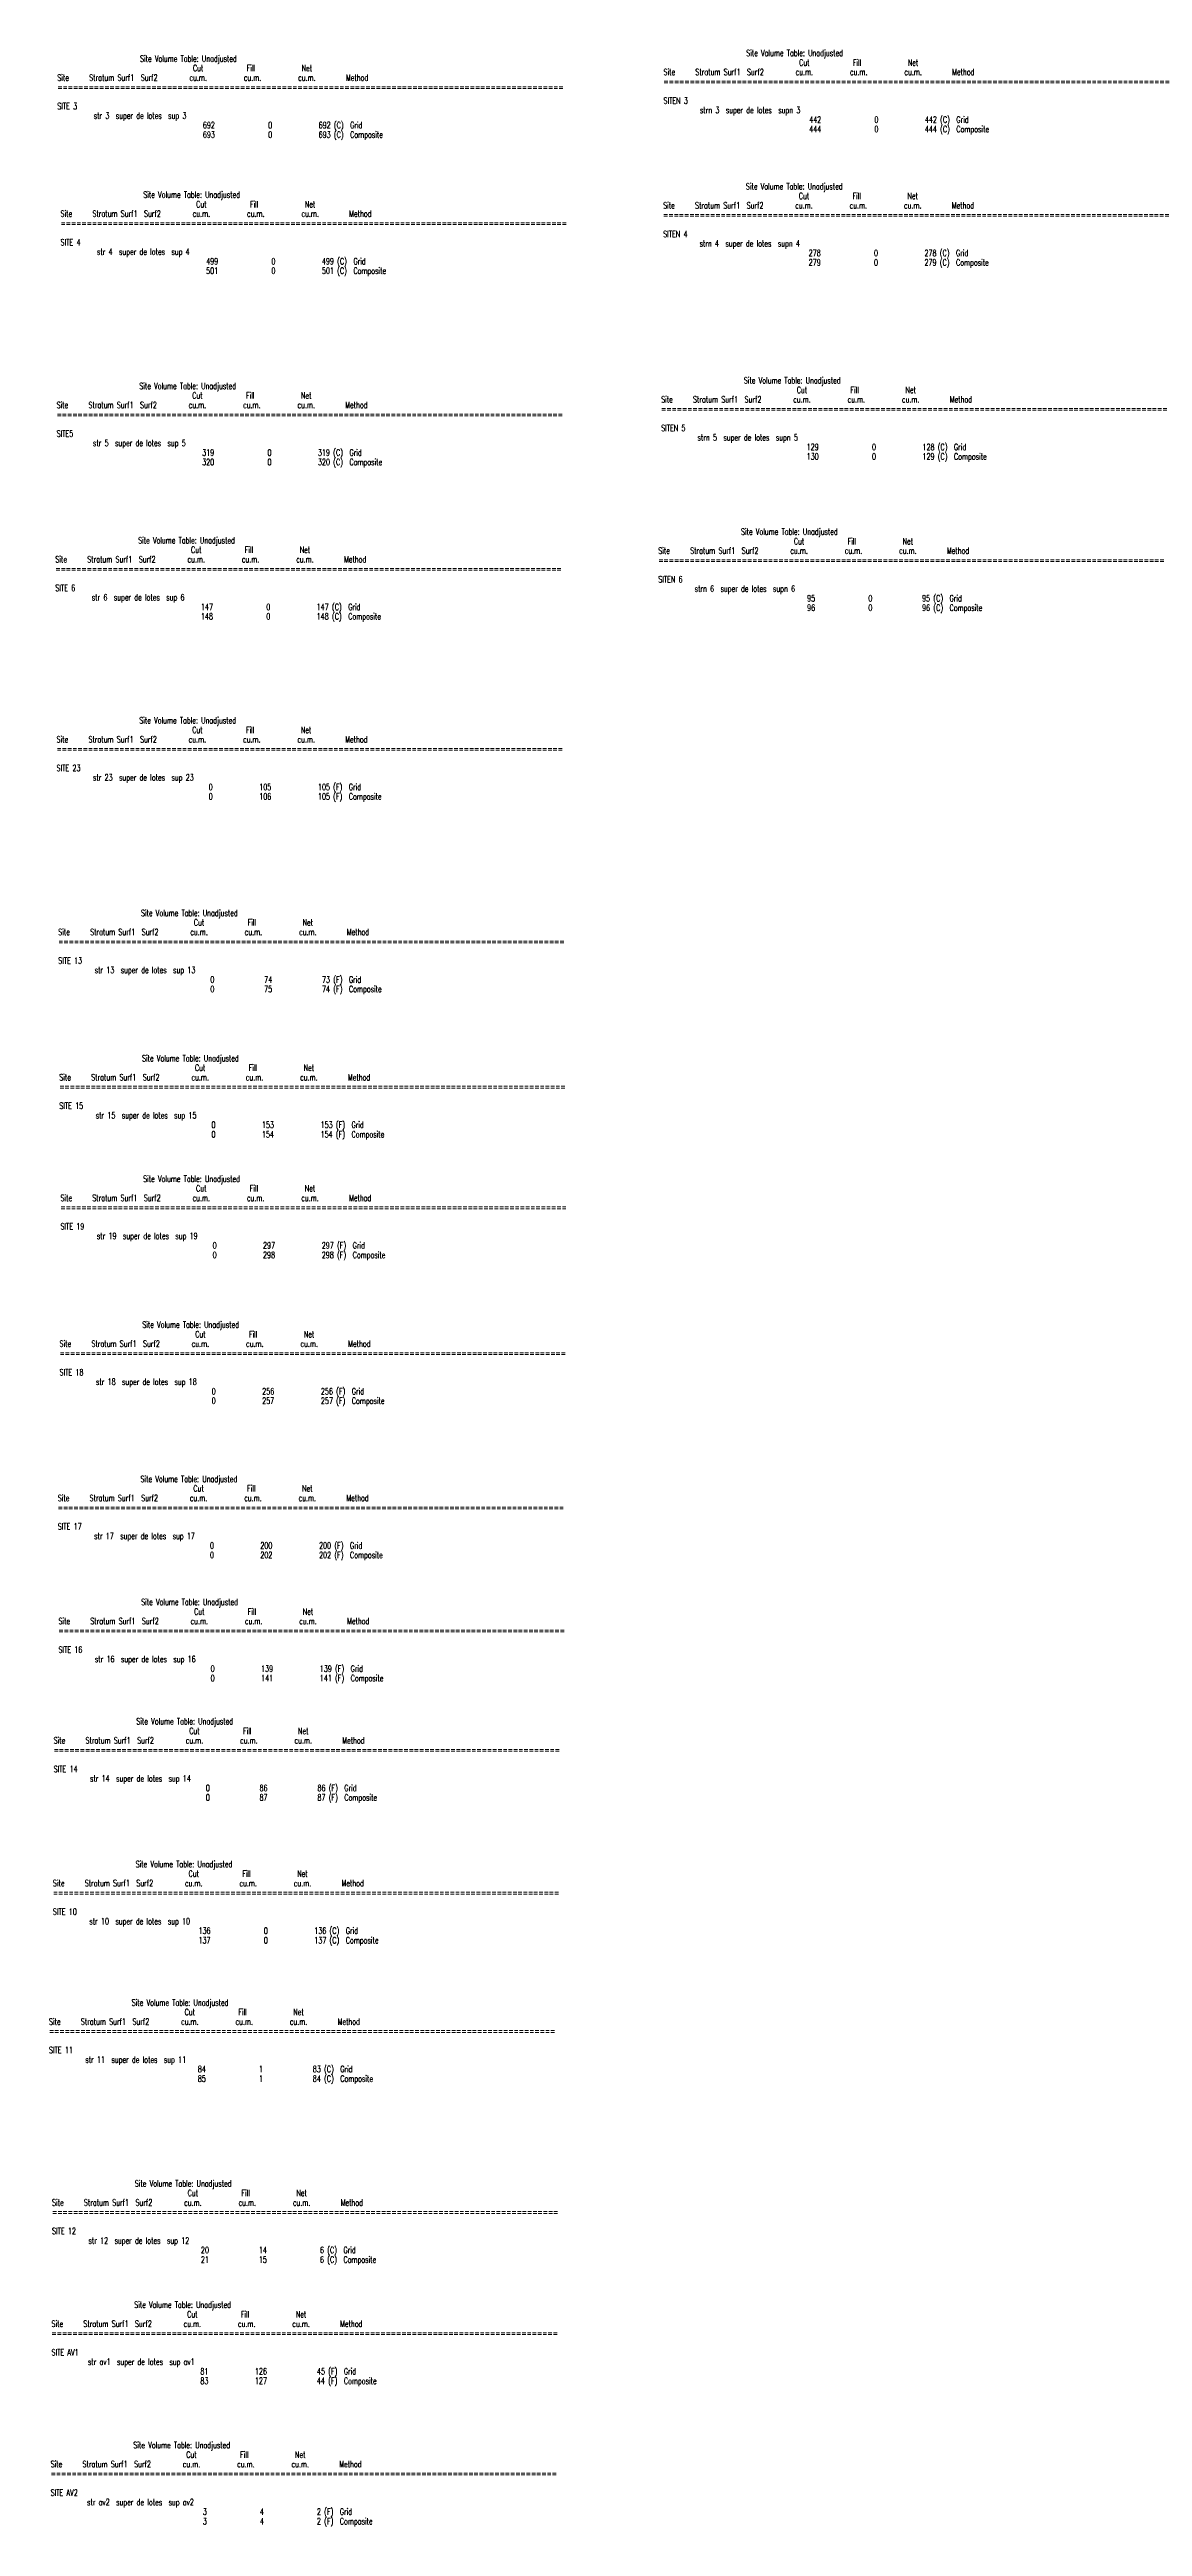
# Model space of a CAD drawing. Header units: metres. Extents: x 604533 to 608048, y 1310709 to 1311860.
# Drawn here: x 606615.4 to 606718.8, y 1310708.9 to 1310943.3 of the extents above; entities that cross this region are included whole.
import ezdxf

# ---------------------------------------------------------------- set-up
doc = ezdxf.new("R2010")
doc.units = ezdxf.units.M
doc.header["$LTSCALE"] = 0.0254
doc.header["$MEASUREMENT"] = 0
doc.layers.add('LOTES', color=3, linetype='Continuous')
doc.styles.add('ALINEAMIENTO 2', font='romans.shx', dxfattribs={"width": 0.7, "height": 0.6})

msp = doc.modelspace()

# ---------------------------------------------------------------- texts
at = {"layer": 'LOTES', "ltscale": 20000, "style": 'ALINEAMIENTO 2', "width": 0.7}
for s, p in [('                         Site Volume Table: Unadjusted', (606616.126, 1310942.192)), ('                                         Cut             Fill              Net', (606616.126, 1310941.292)), ('Site      Stratum Surf1  Surf2         cu.m.           cu.m.           cu.m.         Method', (606616.126, 1310940.392)), ('=================================================================================================', (606616.126, 1310939.492)), ('SITE 3              ', (606616.126, 1310937.692)), ('           str 3  super de lotes  sup 3', (606616.126, 1310936.792)), ('                                            692                0              692 (C)  Grid      ', (606616.126, 1310935.892)), ('                                            693                0              693 (C)  Composite ', (606616.126, 1310934.992)), ('                         Site Volume Table: Unadjusted', (606616.434, 1310929.314)), ('Site      Stratum Surf1  Surf2         cu.m.           cu.m.           cu.m.         Method', (606616.434, 1310927.514)), ('                                         Cut             Fill              Net', (606616.434, 1310928.414)), ('SITE 4              ', (606616.434, 1310924.814)), ('=================================================================================================', (606616.434, 1310926.614)), ('           str 4  super de lotes  sup 4', (606616.434, 1310923.914)), ('                                            499                0              499 (C)  Grid      ', (606616.434, 1310923.014)), ('                                            501                0              501 (C)  Composite ', (606616.434, 1310922.114)), ('                         Site Volume Table: Unadjusted', (606616.059, 1310911.209)), ('Site      Stratum Surf1  Surf2         cu.m.           cu.m.           cu.m.         Method', (606616.059, 1310909.409)), ('=================================================================================================', (606616.059, 1310908.509)), ('                                         Cut             Fill              Net', (606616.059, 1310910.309)), ('SITE5               ', (606616.059, 1310906.709)), ('           str 5  super de lotes  sup 5', (606616.059, 1310905.809)), ('                                            319                0              319 (C)  Grid      ', (606616.059, 1310904.909)), ('                                            320                0              320 (C)  Composite ', (606616.059, 1310904.009)), ('                         Site Volume Table: Unadjusted', (606615.942, 1310896.604)), ('                         Site Volume Table: Unadjusted', (606672.996, 1310897.423)), ('                                         Cut             Fill              Net', (606672.996, 1310896.523)), ('Site      Stratum Surf1  Surf2         cu.m.           cu.m.           cu.m.         Method', (606615.942, 1310894.804)), ('                                         Cut             Fill              Net', (606615.942, 1310895.704)), ('Site      Stratum Surf1  Surf2         cu.m.           cu.m.           cu.m.         Method', (606672.996, 1310895.623)), ('=================================================================================================', (606672.996, 1310894.723)), ('SITE 6              ', (606615.942, 1310892.104)), ('=================================================================================================', (606615.942, 1310893.904)), ('SITEN 6             ', (606672.996, 1310892.923)), ('           strn 6  super de lotes  supn 6', (606672.996, 1310892.023)), ('           str 6  super de lotes  sup 6', (606615.942, 1310891.204)), ('                                            147                0              147 (C)  Grid      ', (606615.942, 1310890.304)), ('                                            148                0              148 (C)  Composite ', (606615.942, 1310889.404)), ('                                             95                0               95 (C)  Grid      ', (606672.996, 1310891.123)), ('                                             96                0               96 (C)  Composite ', (606672.996, 1310890.223)), ('Site      Stratum Surf1  Surf2         cu.m.           cu.m.           cu.m.         Method', (606616.057, 1310877.762)), ('                         Site Volume Table: Unadjusted', (606616.057, 1310879.562)), ('                                         Cut             Fill              Net', (606616.057, 1310878.662)), ('=================================================================================================', (606616.057, 1310876.862)), ('SITE 23             ', (606616.057, 1310875.062)), ('           str 23  super de lotes  sup 23', (606616.057, 1310874.162)), ('                                              0              105              105 (F)  Grid      ', (606616.057, 1310873.262)), ('                                              0              106              105 (F)  Composite ', (606616.057, 1310872.362)), ('                         Site Volume Table: Unadjusted', (606616.213, 1310861.339)), ('Site      Stratum Surf1  Surf2         cu.m.           cu.m.           cu.m.         Method', (606616.213, 1310859.539)), ('                                         Cut             Fill              Net', (606616.213, 1310860.439)), ('SITE 13             ', (606616.213, 1310856.839)), ('=================================================================================================', (606616.213, 1310858.639)), ('           str 13  super de lotes  sup 13', (606616.213, 1310855.939)), ('                                              0               74               73 (F)  Grid      ', (606616.213, 1310855.039)), ('                                              0               75               74 (F)  Composite ', (606616.213, 1310854.139)), ('                         Site Volume Table: Unadjusted', (606616.314, 1310847.591)), ('Site      Stratum Surf1  Surf2         cu.m.           cu.m.           cu.m.         Method', (606616.314, 1310845.791)), ('                                         Cut             Fill              Net', (606616.314, 1310846.691)), ('SITE 15             ', (606616.314, 1310843.091)), ('=================================================================================================', (606616.314, 1310844.891)), ('           str 15  super de lotes  sup 15', (606616.314, 1310842.191)), ('                                              0              153              153 (F)  Grid      ', (606616.314, 1310841.291)), ('                                              0              154              154 (F)  Composite ', (606616.314, 1310840.391)), ('                         Site Volume Table: Unadjusted', (606616.421, 1310836.178)), ('Site      Stratum Surf1  Surf2         cu.m.           cu.m.           cu.m.         Method', (606616.421, 1310834.378)), ('=================================================================================================', (606616.421, 1310833.478)), ('                                         Cut             Fill              Net', (606616.421, 1310835.278)), ('SITE 19             ', (606616.421, 1310831.678)), ('           str 19  super de lotes  sup 19', (606616.421, 1310830.778)), ('                                              0              297              297 (F)  Grid      ', (606616.421, 1310829.878)), ('                                              0              298              298 (F)  Composite ', (606616.421, 1310828.978)), ('                         Site Volume Table: Unadjusted', (606616.34, 1310822.373)), ('                                         Cut             Fill              Net', (606616.34, 1310821.473)), ('Site      Stratum Surf1  Surf2         cu.m.           cu.m.           cu.m.         Method', (606616.34, 1310820.573)), ('=================================================================================================', (606616.34, 1310819.673)), ('SITE 18             ', (606616.34, 1310817.873)), ('           str 18  super de lotes  sup 18', (606616.34, 1310816.973)), ('                                              0              256              256 (F)  Grid      ', (606616.34, 1310816.073)), ('                                              0              257              257 (F)  Composite ', (606616.34, 1310815.173)), ('                         Site Volume Table: Unadjusted', (606616.167, 1310807.778)), ('Site      Stratum Surf1  Surf2         cu.m.           cu.m.           cu.m.         Method', (606616.167, 1310805.978)), ('                                         Cut             Fill              Net', (606616.167, 1310806.878)), ('SITE 17             ', (606616.167, 1310803.278)), ('=================================================================================================', (606616.167, 1310805.078)), ('           str 17  super de lotes  sup 17', (606616.167, 1310802.378)), ('                                              0              200              200 (F)  Grid      ', (606616.167, 1310801.478)), ('                                              0              202              202 (F)  Composite ', (606616.167, 1310800.578)), ('                         Site Volume Table: Unadjusted', (606616.234, 1310796.126)), ('Site      Stratum Surf1  Surf2         cu.m.           cu.m.           cu.m.         Method', (606616.234, 1310794.326)), ('                                         Cut             Fill              Net', (606616.234, 1310795.226)), ('SITE 16             ', (606616.234, 1310791.626)), ('=================================================================================================', (606616.234, 1310793.426)), ('           str 16  super de lotes  sup 16', (606616.234, 1310790.726)), ('                                              0              139              139 (F)  Grid      ', (606616.234, 1310789.826)), ('                                              0              141              141 (F)  Composite ', (606616.234, 1310788.926)), ('                         Site Volume Table: Unadjusted', (606615.778, 1310784.833)), ('                                         Cut             Fill              Net', (606615.778, 1310783.933)), ('Site      Stratum Surf1  Surf2         cu.m.           cu.m.           cu.m.         Method', (606615.778, 1310783.033)), ('=================================================================================================', (606615.778, 1310782.133)), ('SITE 14             ', (606615.778, 1310780.333)), ('           str 14  super de lotes  sup 14', (606615.778, 1310779.433)), ('                                              0               86               86 (F)  Grid      ', (606615.778, 1310778.533)), ('                                              0               87               87 (F)  Composite ', (606615.778, 1310777.633)), ('                         Site Volume Table: Unadjusted', (606615.71, 1310771.324)), ('                                         Cut             Fill              Net', (606615.71, 1310770.424)), ('Site      Stratum Surf1  Surf2         cu.m.           cu.m.           cu.m.         Method', (606615.71, 1310769.524)), ('=================================================================================================', (606615.71, 1310768.624)), ('SITE 10             ', (606615.71, 1310766.824)), ('           str 10  super de lotes  sup 10', (606615.71, 1310765.924)), ('                                            136                0              136 (C)  Grid      ', (606615.71, 1310765.024)), ('                                            137                0              137 (C)  Composite ', (606615.71, 1310764.124)), ('                         Site Volume Table: Unadjusted', (606615.337, 1310758.227)), ('Site      Stratum Surf1  Surf2         cu.m.           cu.m.           cu.m.         Method', (606615.337, 1310756.427)), ('                                         Cut             Fill              Net', (606615.337, 1310757.327)), ('SITE 11             ', (606615.337, 1310753.727)), ('=================================================================================================', (606615.337, 1310755.527)), ('           str 11  super de lotes  sup 11', (606615.337, 1310752.827)), ('                                             84                1               83 (C)  Grid      ', (606615.337, 1310751.927)), ('                                             85                1               84 (C)  Composite ', (606615.337, 1310751.027)), ('                         Site Volume Table: Unadjusted', (606615.628, 1310741.103)), ('                                         Cut             Fill              Net', (606615.628, 1310740.203)), ('Site      Stratum Surf1  Surf2         cu.m.           cu.m.           cu.m.         Method', (606615.628, 1310739.303)), ('=================================================================================================', (606615.628, 1310738.403)), ('SITE 12             ', (606615.628, 1310736.603)), ('           str 12  super de lotes  sup 12', (606615.628, 1310735.703)), ('                                             20               14                6 (C)  Grid      ', (606615.628, 1310734.803)), ('                                             21               15                6 (C)  Composite ', (606615.628, 1310733.903)), ('Site      Stratum Surf1  Surf2         cu.m.           cu.m.           cu.m.         Method', (606615.578, 1310727.826)), ('                         Site Volume Table: Unadjusted', (606615.578, 1310729.626)), ('                                         Cut             Fill              Net', (606615.578, 1310728.726)), ('=================================================================================================', (606615.578, 1310726.926)), ('SITE AV1            ', (606615.578, 1310725.126)), ('           str av1  super de lotes  sup av1', (606615.578, 1310724.226)), ('                                             81              126               45 (F)  Grid      ', (606615.578, 1310723.326)), ('                                             83              127               44 (F)  Composite ', (606615.578, 1310722.426)), ('                         Site Volume Table: Unadjusted', (606615.497, 1310716.345)), ('Site      Stratum Surf1  Surf2         cu.m.           cu.m.           cu.m.         Method', (606615.497, 1310714.545)), ('                                         Cut             Fill              Net', (606615.497, 1310715.445)), ('SITE AV2            ', (606615.497, 1310711.845)), ('=================================================================================================', (606615.497, 1310713.645)), ('           str av2  super de lotes  sup av2', (606615.497, 1310710.945)), ('                                              3                4                2 (F)  Grid      ', (606615.497, 1310710.045)), ('                                              3                4                2 (F)  Composite ', (606615.497, 1310709.145))]:
    msp.add_text(s, height=0.6, dxfattribs=at).set_placement(p)
at = {"layer": 'LOTES', "color": 2, "ltscale": 20000, "style": 'ALINEAMIENTO 2', "width": 0.7}
for s, p in [('                         Site Volume Table: Unadjusted', (606673.494, 1310942.72)), ('                                         Cut             Fill              Net', (606673.494, 1310941.82)), ('Site      Stratum Surf1  Surf2         cu.m.           cu.m.           cu.m.         Method', (606673.494, 1310940.92)), ('=================================================================================================', (606673.494, 1310940.02)), ('SITEN 3             ', (606673.494, 1310938.22)), ('           strn 3  super de lotes  supn 3', (606673.494, 1310937.32)), ('                                            442                0              442 (C)  Grid      ', (606673.494, 1310936.42)), ('                                            444                0              444 (C)  Composite ', (606673.494, 1310935.52)), ('                         Site Volume Table: Unadjusted', (606673.459, 1310930.097)), ('Site      Stratum Surf1  Surf2         cu.m.           cu.m.           cu.m.         Method', (606673.459, 1310928.297)), ('=================================================================================================', (606673.459, 1310927.397)), ('                                         Cut             Fill              Net', (606673.459, 1310929.197)), ('SITEN 4             ', (606673.459, 1310925.597)), ('           strn 4  super de lotes  supn 4', (606673.459, 1310924.697)), ('                                            278                0              278 (C)  Grid      ', (606673.459, 1310923.797)), ('                                            279                0              279 (C)  Composite ', (606673.459, 1310922.897)), ('                         Site Volume Table: Unadjusted', (606673.267, 1310911.738)), ('                                         Cut             Fill              Net', (606673.267, 1310910.838)), ('Site      Stratum Surf1  Surf2         cu.m.           cu.m.           cu.m.         Method', (606673.267, 1310909.938)), ('=================================================================================================', (606673.267, 1310909.038)), ('SITEN 5             ', (606673.267, 1310907.238)), ('           strn 5  super de lotes  supn 5', (606673.267, 1310906.338)), ('                                            129                0              128 (C)  Grid      ', (606673.267, 1310905.438)), ('                                            130                0              129 (C)  Composite ', (606673.267, 1310904.538))]:
    msp.add_text(s, height=0.6, dxfattribs=at).set_placement(p)

doc.saveas('drawing.dxf')
